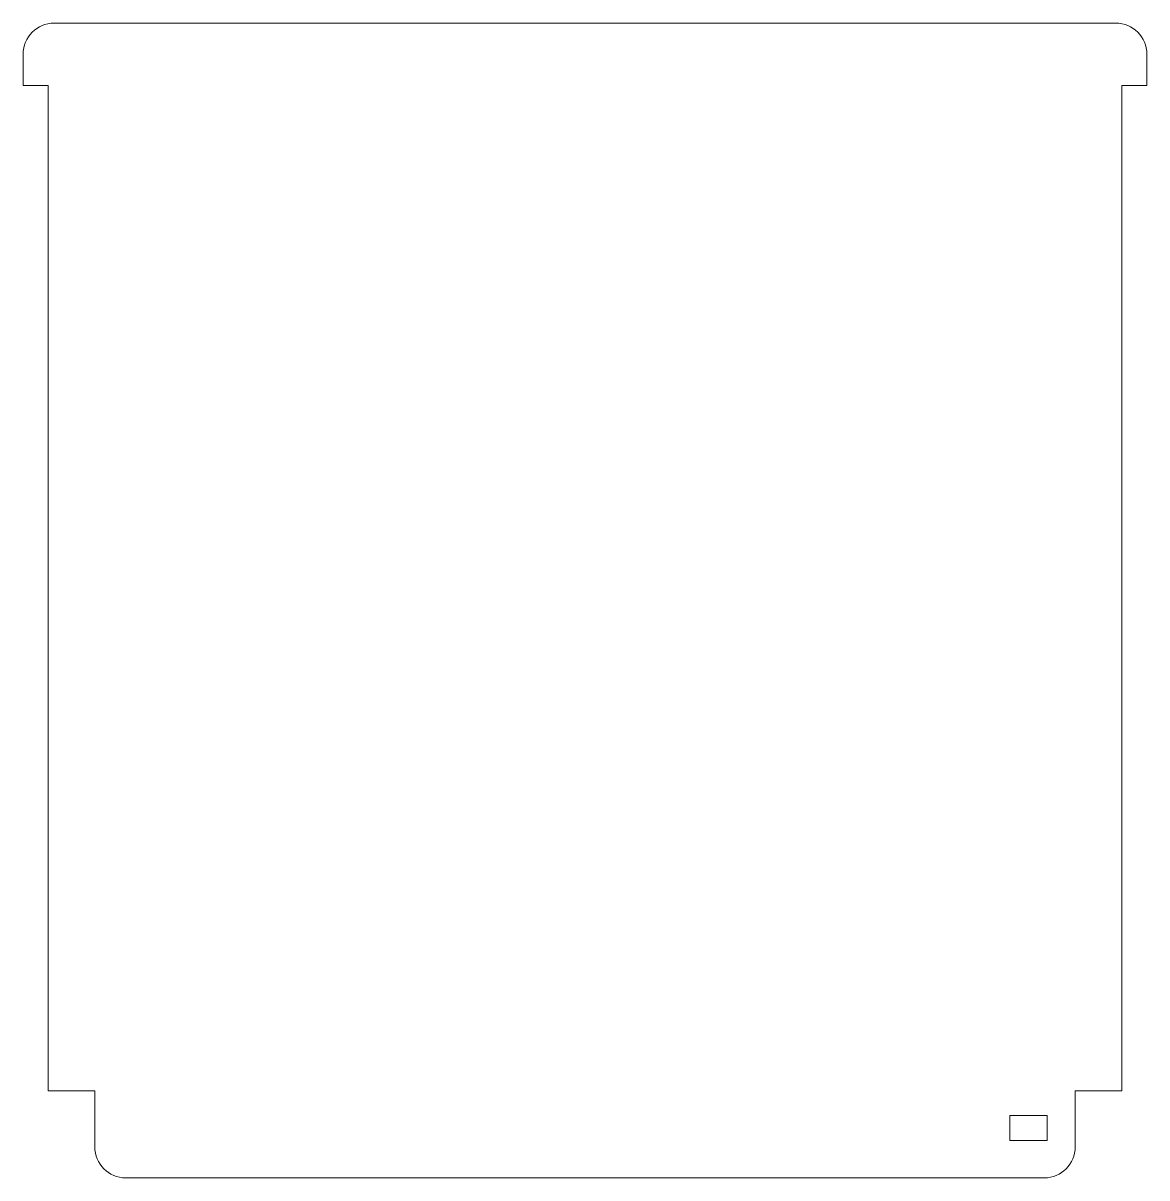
# Model space of a CAD drawing. Header units: inches. Extents: x 0.3 to 9.32, y -9.47 to -0.19.
import ezdxf

# ---------------------------------------------------------------- set-up
doc = ezdxf.new("R2010")
doc.units = ezdxf.units.IN
doc.header["$MEASUREMENT"] = 0
doc.layers.add('Layer 1', color=7, linetype='Continuous', lineweight=0)

# ---------------------------------------------------------------- blocks, each defined once
blk = doc.blocks.new('Block_0')
at = {"layer": 'Layer 1', "color": 1, "lineweight": 0, "true_color": 0xff0000}
blk.add_lwpolyline([(8.5192, -8.9662), (8.5192, -9.1662), (8.2192, -9.1662), (8.2192, -8.9662)], close=True, dxfattribs=at)
blk.add_open_spline([(8.4946, -9.4662), (8.6327, -9.4662), (8.7446, -9.3543), (8.7446, -9.2162), (8.7446, -9.2162), (8.7446, -8.7662), (8.7446, -8.7662), (8.7446, -8.7662), (9.1196, -8.7662), (9.1196, -8.7662), (9.1196, -8.7662), (9.1196, -0.6922), (9.1196, -0.6922), (9.1196, -0.6922), (9.3196, -0.6922), (9.3196, -0.6922), (9.3196, -0.6922), (9.3196, -0.4422), (9.3196, -0.4422), (9.3196, -0.3041), (9.2077, -0.1922), (9.0696, -0.1922), (9.0696, -0.1922), (0.5456, -0.1922), (0.5456, -0.1922), (0.4075, -0.1922), (0.2956, -0.3041), (0.2956, -0.4422), (0.2956, -0.4422), (0.2956, -0.6922), (0.2956, -0.6922), (0.2956, -0.6922), (0.4956, -0.6922), (0.4956, -0.6922), (0.4956, -0.6922), (0.4956, -8.7662), (0.4956, -8.7662), (0.4956, -8.7662), (0.8706, -8.7662), (0.8706, -8.7662), (0.8706, -8.7662), (0.8706, -9.2162), (0.8706, -9.2162), (0.8706, -9.3543), (0.9825, -9.4662), (1.1206, -9.4662), (1.1206, -9.4662), (8.4946, -9.4662), (8.4946, -9.4662)], degree=3, knots=[0, 0, 0, 0, 1, 1, 1, 2, 2, 2, 3, 3, 3, 4, 4, 4, 5, 5, 5, 6, 6, 6, 7, 7, 7, 8, 8, 8, 9, 9, 9, 10, 10, 10, 11, 11, 11, 12, 12, 12, 13, 13, 13, 14, 14, 14, 15, 15, 15, 16, 16, 16, 16], dxfattribs=at)

msp = doc.modelspace()

# ---------------------------------------------------------------- block references
at = {"layer": 'Layer 1'}
msp.add_blockref('Block_0', (0, 0), dxfattribs=at)

doc.saveas('drawing.dxf')
